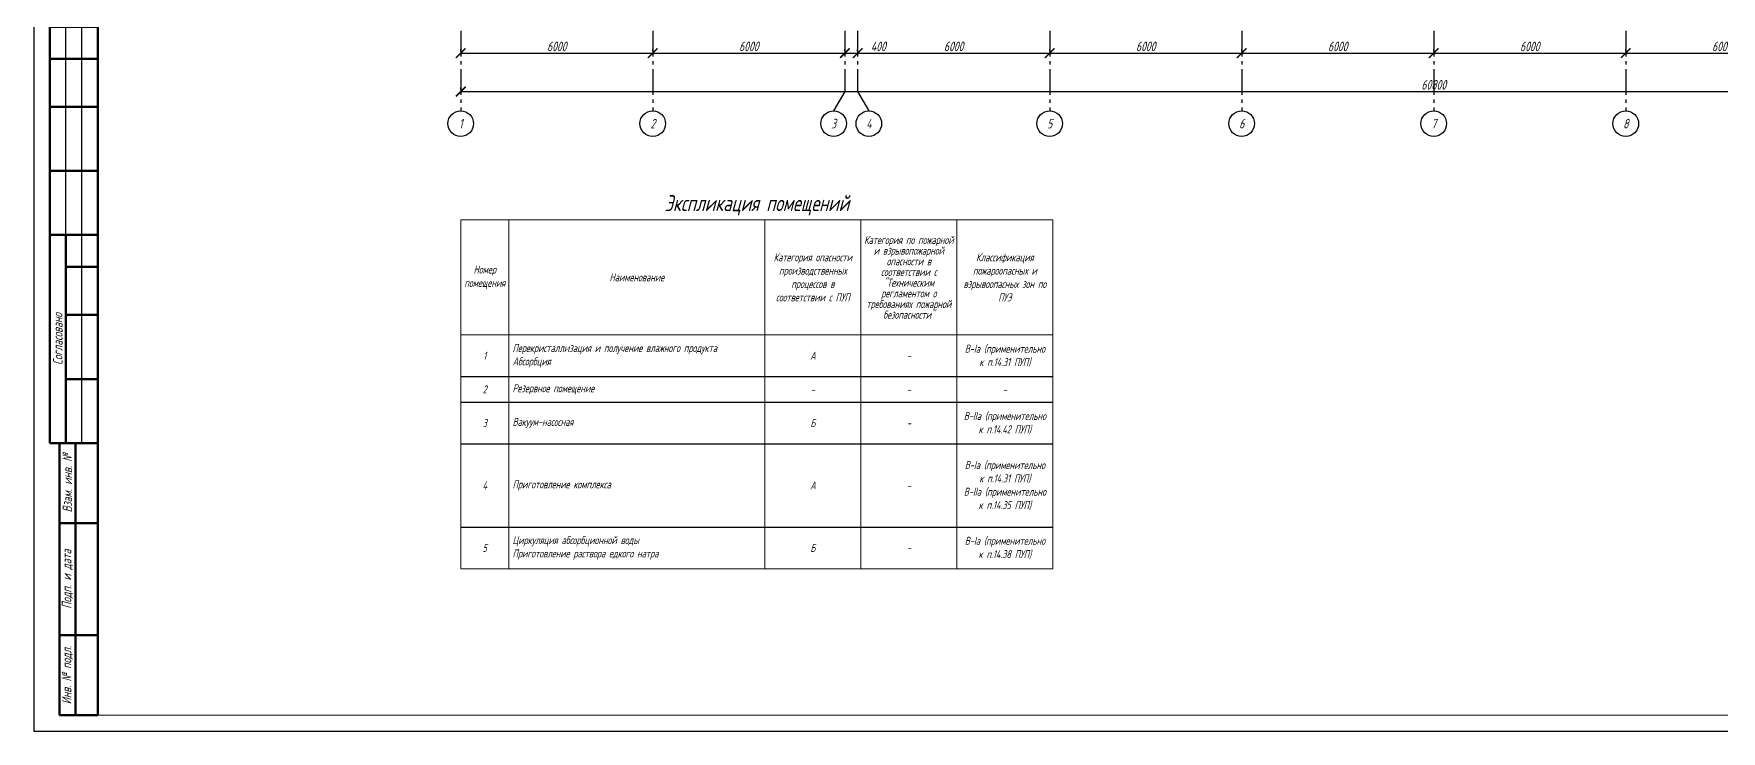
# Model space of a CAD drawing. Header units: millimetres. Extents: x -14296 to 10264, y -13087 to -5602.
# Drawn here: x -3564 to -3036, y -13087 to -12869 of the extents above; entities that cross this region are included whole.
import ezdxf

# ---------------------------------------------------------------- set-up
doc = ezdxf.new("R2010")
doc.units = ezdxf.units.MM
doc.linetypes.add('gost6', pattern=[12, 8, -1.5, 1, -1.5])
doc.layers.get('Defpoints').update_dxf_attribs({"color": 33})
for name, color, linetype, lineweight in [('Осевая', 4, 'gost6', 25), ('Размерная', 4, 'Continuous', 25), ('Рамка толстая', 7, 'Continuous', 15), ('Рамка тонкая', 5, 'Continuous', 25), ('ТаБлица', 253, 'Continuous', 15), ('Текст', 7, 'Continuous', 20), ('Штампы', 252, 'Continuous', 25)]:
    doc.layers.add(name, color=color, linetype=linetype, lineweight=lineweight)
doc.styles.add('gost shx', font='gost.shx', dxfattribs={"oblique": 15})
doc.styles.add('Simplex', font='simplex.shx', dxfattribs={"width": 0.7, "oblique": 15})
doc.dimstyles.new('ISO-25', dxfattribs={"dimtxt": 3, "dimasz": 2.5, "dimexe": 1.25, "dimexo": 0.625, "dimtad": 1, "dimtxsty": 'gost shx', "dimcen": 2.5, "dimclrt": 2, "dimadec": 0, "dimazin": 0, "dimtfac": 1, "dimtmove": 0, "dimatfit": 3, "dimfxl": 1, "dimarcsym": 0})

# ---------------------------------------------------------------- blocks, each defined once
blk = doc.blocks.new('_ArchTick')
at = {"color": 0, "const_width": 0.15}
blk.add_lwpolyline([(-0.5, -0.5), (0.5, 0.5)], dxfattribs=at)
blk = doc.blocks.new('*D865')
at = {"layer": 'Defpoints', "color": 0, "lineweight": 15, "transparency": 16777216}
for p in [(-3430.31, -12874.97), (-3370.31, -12874.97), (-3370.31, -12874.97)]:
    blk.add_point(p, dxfattribs=at)
at = {"layer": 'Размерная', "color": 0, "lineweight": -2, "transparency": 16777216}
for p, q in [((-3430.31, -12874.35), (-3430.31, -12873.72)), ((-3370.31, -12874.35), (-3370.31, -12873.72)), ((-3430.31, -12874.97), (-3370.31, -12874.97))]:
    blk.add_line(p, q, dxfattribs=at)
at = {"layer": 'Размерная', "color": 0, "lineweight": -2, "transparency": 16777216, "xscale": 3, "yscale": 3, "zscale": 3, "rotation": 180}
blk.add_blockref('_ArchTick', (-3430.31, -12874.97), dxfattribs=at)
at = {"layer": 'Размерная', "color": 0, "lineweight": -2, "transparency": 16777216, "xscale": 3, "yscale": 3, "zscale": 3}
blk.add_blockref('_ArchTick', (-3370.31, -12874.97), dxfattribs=at)
at = {"layer": 'Размерная', "color": 2, "transparency": 16777216, "insert": (-3400.31, -12872.85), "char_height": 3, "attachment_point": 5, "style": 'Simplex'}
blk.add_mtext('6000', dxfattribs=at)
blk = doc.blocks.new('*D866')
at = {"layer": 'Defpoints', "color": 0, "lineweight": 15, "transparency": 16777216}
for p in [(-3430.31, -12886.97), (-2822.31, -12886.97), (-2822.31, -12886.97)]:
    blk.add_point(p, dxfattribs=at)
at = {"layer": 'Размерная', "color": 0, "lineweight": -2, "transparency": 16777216}
for p, q in [((-3430.31, -12886.35), (-3430.31, -12885.72)), ((-3430.31, -12886.97), (-2822.31, -12886.97)), ((-2822.31, -12886.35), (-2822.31, -12885.72))]:
    blk.add_line(p, q, dxfattribs=at)
at = {"layer": 'Размерная', "color": 0, "lineweight": -2, "transparency": 16777216, "xscale": 3, "yscale": 3, "zscale": 3, "rotation": 180}
blk.add_blockref('_ArchTick', (-3430.31, -12886.97), dxfattribs=at)
at = {"layer": 'Размерная', "color": 0, "lineweight": -2, "transparency": 16777216, "xscale": 3, "yscale": 3, "zscale": 3}
blk.add_blockref('_ArchTick', (-2822.31, -12886.97), dxfattribs=at)
at = {"layer": 'Размерная', "color": 2, "transparency": 16777216, "insert": (-3126.31, -12884.85), "char_height": 3, "attachment_point": 5, "style": 'Simplex'}
blk.add_mtext('60800', dxfattribs=at)
blk = doc.blocks.new('*D867')
at = {"layer": 'Defpoints', "color": 0, "lineweight": 15, "transparency": 16777216}
for p in [(-3370.31, -12874.97), (-3310.31, -12874.97), (-3310.31, -12874.97)]:
    blk.add_point(p, dxfattribs=at)
at = {"layer": 'Размерная', "color": 0, "lineweight": -2, "transparency": 16777216}
for p, q in [((-3370.31, -12874.35), (-3370.31, -12873.72)), ((-3310.31, -12874.35), (-3310.31, -12873.72)), ((-3370.31, -12874.97), (-3310.31, -12874.97))]:
    blk.add_line(p, q, dxfattribs=at)
at = {"layer": 'Размерная', "color": 0, "lineweight": -2, "transparency": 16777216, "xscale": 3, "yscale": 3, "zscale": 3, "rotation": 180}
blk.add_blockref('_ArchTick', (-3370.31, -12874.97), dxfattribs=at)
at = {"layer": 'Размерная', "color": 0, "lineweight": -2, "transparency": 16777216, "xscale": 3, "yscale": 3, "zscale": 3}
blk.add_blockref('_ArchTick', (-3310.31, -12874.97), dxfattribs=at)
at = {"layer": 'Размерная', "color": 2, "transparency": 16777216, "insert": (-3340.31, -12872.85), "char_height": 3, "attachment_point": 5, "style": 'Simplex'}
blk.add_mtext('6000', dxfattribs=at)
blk = doc.blocks.new('*D868')
at = {"layer": 'Defpoints', "color": 0, "lineweight": 15, "transparency": 16777216}
for p in [(-3310.31, -12874.97), (-3306.31, -12874.97), (-3306.31, -12874.97)]:
    blk.add_point(p, dxfattribs=at)
at = {"layer": 'Размерная', "color": 0, "lineweight": -2, "transparency": 16777216}
for p, q in [((-3310.31, -12874.35), (-3310.31, -12873.72)), ((-3306.31, -12874.35), (-3306.31, -12873.72)), ((-3310.31, -12874.97), (-3306.31, -12874.97)), ((-3306.31, -12874.97), (-3296.38, -12874.97))]:
    blk.add_line(p, q, dxfattribs=at)
at = {"layer": 'Размерная', "color": 0, "lineweight": -2, "transparency": 16777216, "xscale": 3, "yscale": 3, "zscale": 3, "rotation": 180}
blk.add_blockref('_ArchTick', (-3310.31, -12874.97), dxfattribs=at)
at = {"layer": 'Размерная', "color": 0, "lineweight": -2, "transparency": 16777216, "xscale": 3, "yscale": 3, "zscale": 3}
blk.add_blockref('_ArchTick', (-3306.31, -12874.97), dxfattribs=at)
at = {"layer": 'Размерная', "color": 2, "transparency": 16777216, "insert": (-3299.84, -12872.85), "char_height": 3, "attachment_point": 5, "style": 'Simplex'}
blk.add_mtext('400', dxfattribs=at)
blk = doc.blocks.new('*D869')
at = {"layer": 'Defpoints', "color": 0, "lineweight": 15, "transparency": 16777216}
for p in [(-3306.31, -12874.97), (-3246.31, -12874.97), (-3246.31, -12874.97)]:
    blk.add_point(p, dxfattribs=at)
at = {"layer": 'Размерная', "color": 0, "lineweight": -2, "transparency": 16777216}
for p, q in [((-3306.31, -12874.35), (-3306.31, -12873.72)), ((-3246.31, -12874.35), (-3246.31, -12873.72)), ((-3306.31, -12874.97), (-3246.31, -12874.97))]:
    blk.add_line(p, q, dxfattribs=at)
at = {"layer": 'Размерная', "color": 0, "lineweight": -2, "transparency": 16777216, "xscale": 3, "yscale": 3, "zscale": 3, "rotation": 180}
blk.add_blockref('_ArchTick', (-3306.31, -12874.97), dxfattribs=at)
at = {"layer": 'Размерная', "color": 0, "lineweight": -2, "transparency": 16777216, "xscale": 3, "yscale": 3, "zscale": 3}
blk.add_blockref('_ArchTick', (-3246.31, -12874.97), dxfattribs=at)
at = {"layer": 'Размерная', "color": 2, "transparency": 16777216, "insert": (-3276.31, -12872.85), "char_height": 3, "attachment_point": 5, "style": 'Simplex'}
blk.add_mtext('6000', dxfattribs=at)
blk = doc.blocks.new('*D870')
at = {"layer": 'Defpoints', "color": 0, "lineweight": 15, "transparency": 16777216}
for p in [(-3246.31, -12874.97), (-3186.31, -12874.97), (-3186.31, -12874.97)]:
    blk.add_point(p, dxfattribs=at)
at = {"layer": 'Размерная', "color": 0, "lineweight": -2, "transparency": 16777216}
for p, q in [((-3246.31, -12874.35), (-3246.31, -12873.72)), ((-3186.31, -12874.35), (-3186.31, -12873.72)), ((-3246.31, -12874.97), (-3186.31, -12874.97))]:
    blk.add_line(p, q, dxfattribs=at)
at = {"layer": 'Размерная', "color": 0, "lineweight": -2, "transparency": 16777216, "xscale": 3, "yscale": 3, "zscale": 3, "rotation": 180}
blk.add_blockref('_ArchTick', (-3246.31, -12874.97), dxfattribs=at)
at = {"layer": 'Размерная', "color": 0, "lineweight": -2, "transparency": 16777216, "xscale": 3, "yscale": 3, "zscale": 3}
blk.add_blockref('_ArchTick', (-3186.31, -12874.97), dxfattribs=at)
at = {"layer": 'Размерная', "color": 2, "transparency": 16777216, "insert": (-3216.31, -12872.85), "char_height": 3, "attachment_point": 5, "style": 'Simplex'}
blk.add_mtext('6000', dxfattribs=at)
blk = doc.blocks.new('*D871')
at = {"layer": 'Defpoints', "color": 0, "lineweight": 15, "transparency": 16777216}
for p in [(-3186.31, -12874.97), (-3126.31, -12874.97), (-3126.31, -12874.97)]:
    blk.add_point(p, dxfattribs=at)
at = {"layer": 'Размерная', "color": 0, "lineweight": -2, "transparency": 16777216}
for p, q in [((-3186.31, -12874.35), (-3186.31, -12873.72)), ((-3126.31, -12874.35), (-3126.31, -12873.72)), ((-3186.31, -12874.97), (-3126.31, -12874.97))]:
    blk.add_line(p, q, dxfattribs=at)
at = {"layer": 'Размерная', "color": 0, "lineweight": -2, "transparency": 16777216, "xscale": 3, "yscale": 3, "zscale": 3, "rotation": 180}
blk.add_blockref('_ArchTick', (-3186.31, -12874.97), dxfattribs=at)
at = {"layer": 'Размерная', "color": 0, "lineweight": -2, "transparency": 16777216, "xscale": 3, "yscale": 3, "zscale": 3}
blk.add_blockref('_ArchTick', (-3126.31, -12874.97), dxfattribs=at)
at = {"layer": 'Размерная', "color": 2, "transparency": 16777216, "insert": (-3156.31, -12872.85), "char_height": 3, "attachment_point": 5, "style": 'Simplex'}
blk.add_mtext('6000', dxfattribs=at)
blk = doc.blocks.new('*D872')
at = {"layer": 'Defpoints', "color": 0, "lineweight": 15, "transparency": 16777216}
for p in [(-3126.31, -12874.97), (-3066.31, -12874.97), (-3066.31, -12874.97)]:
    blk.add_point(p, dxfattribs=at)
at = {"layer": 'Размерная', "color": 0, "lineweight": -2, "transparency": 16777216}
for p, q in [((-3126.31, -12874.35), (-3126.31, -12873.72)), ((-3066.31, -12874.35), (-3066.31, -12873.72)), ((-3126.31, -12874.97), (-3066.31, -12874.97))]:
    blk.add_line(p, q, dxfattribs=at)
at = {"layer": 'Размерная', "color": 0, "lineweight": -2, "transparency": 16777216, "xscale": 3, "yscale": 3, "zscale": 3, "rotation": 180}
blk.add_blockref('_ArchTick', (-3126.31, -12874.97), dxfattribs=at)
at = {"layer": 'Размерная', "color": 0, "lineweight": -2, "transparency": 16777216, "xscale": 3, "yscale": 3, "zscale": 3}
blk.add_blockref('_ArchTick', (-3066.31, -12874.97), dxfattribs=at)
at = {"layer": 'Размерная', "color": 2, "transparency": 16777216, "insert": (-3096.31, -12872.85), "char_height": 3, "attachment_point": 5, "style": 'Simplex'}
blk.add_mtext('6000', dxfattribs=at)
blk = doc.blocks.new('*D873')
at = {"layer": 'Defpoints', "color": 0, "lineweight": 15, "transparency": 16777216}
for p in [(-3066.31, -12874.97), (-3006.31, -12874.97), (-3006.31, -12874.97)]:
    blk.add_point(p, dxfattribs=at)
at = {"layer": 'Размерная', "color": 0, "lineweight": -2, "transparency": 16777216}
for p, q in [((-3066.31, -12874.35), (-3066.31, -12873.72)), ((-3006.31, -12874.35), (-3006.31, -12873.72)), ((-3066.31, -12874.97), (-3006.31, -12874.97))]:
    blk.add_line(p, q, dxfattribs=at)
at = {"layer": 'Размерная', "color": 0, "lineweight": -2, "transparency": 16777216, "xscale": 3, "yscale": 3, "zscale": 3, "rotation": 180}
blk.add_blockref('_ArchTick', (-3066.31, -12874.97), dxfattribs=at)
at = {"layer": 'Размерная', "color": 0, "lineweight": -2, "transparency": 16777216, "xscale": 3, "yscale": 3, "zscale": 3}
blk.add_blockref('_ArchTick', (-3006.31, -12874.97), dxfattribs=at)
at = {"layer": 'Размерная', "color": 2, "transparency": 16777216, "insert": (-3036.31, -12872.85), "char_height": 3, "attachment_point": 5, "style": 'Simplex'}
blk.add_mtext('6000', dxfattribs=at)
blk = doc.blocks.new('A$C551E481E')
at = {"layer": 'Рамка толстая'}
for p, q in [((20, 589), (20, 5)), ((20, 5), (836, 5))]:
    blk.add_line(p, q, dxfattribs=at)
at = {"layer": 'Рамка тонкая'}
for p, q in [((0, 594), (0, 0)), ((0, 0), (841, 0))]:
    blk.add_line(p, q, dxfattribs=at)
blk = doc.blocks.new('*T1020')
at = {"layer": 'Штампы', "color": 0, "linetype": 'ByBlock', "lineweight": 60, "transparency": 16777216}
for p, q in [((0, 0), (0, 130)), ((0, 130), (15, 130)), ((15, 0), (15, 130)), ((0, 120), (15, 120)), ((0, 105), (15, 105)), ((0, 85), (15, 85)), ((0, 65), (15, 65)), ((5, 0), (5, 65)), ((5, 55), (15, 55)), ((5, 40), (15, 40)), ((5, 20), (15, 20)), ((0, 0), (15, 0))]:
    blk.add_line(p, q, dxfattribs=at)
at = {"layer": 'Штампы', "color": 5, "linetype": 'ByBlock', "lineweight": 25, "transparency": 16777216}
for p, q in [((5, 65), (5, 130)), ((10, 0), (10, 130))]:
    blk.add_line(p, q, dxfattribs=at)
at = {"layer": 'Штампы', "color": 2, "transparency": 16777216, "insert": (2.5, 32.5), "char_height": 3, "width": 61, "attachment_point": 5, "rotation": 90, "style": 'Simplex'}
blk.add_mtext('Согласовано', dxfattribs=at)
blk = doc.blocks.new('*T1021')
at = {"layer": 'Штампы', "color": 0, "linetype": 'ByBlock', "lineweight": 60, "transparency": 16777216}
for p, q in [((0, 0), (0, 85)), ((0, 85), (12, 85)), ((5, 0), (5, 85)), ((12, 0), (12, 85)), ((0, 60), (12, 60)), ((0, 25), (12, 25)), ((0, 0), (12, 0))]:
    blk.add_line(p, q, dxfattribs=at)
at = {"layer": 'Штампы', "color": 2, "transparency": 16777216, "char_height": 3, "attachment_point": 5, "rotation": 90, "style": 'Simplex'}
for s, insert, width in [('Взам. инв. {\\Fgost|c204;№}', (2.5, 72.5), 25), ('Подп. и дата', (2.5, 42.5), 35), ('Инв. {\\Fgost|c204;№} подл.', (2.5, 12.5), 25)]:
    blk.add_mtext(s, dxfattribs=dict(at, insert=insert, width=width))

msp = doc.modelspace()

# ---------------------------------------------------------------- linework, layer by layer
at = {"layer": 'Осевая'}
for p, q in [((-3430.30898, -12807.97393), (-3430.30898, -12892.97393)), ((-3370.30898, -12807.97393), (-3370.30898, -12892.97393)), ((-3310.30898, -12807.97393), (-3310.30898, -12886.97393)), ((-3306.30898, -12807.97393), (-3306.30898, -12886.97393)), ((-3246.30898, -12807.97393), (-3246.30898, -12892.97393)), ((-3186.30898, -12807.97393), (-3186.30898, -12892.97393)), ((-3126.30898, -12807.97393), (-3126.30898, -12892.97393)), ((-3066.30898, -12807.97393), (-3066.30898, -12892.97393)), ((-3310.30898, -12886.97393), (-3313.80898, -12892.97393)), ((-3306.30898, -12886.97393), (-3302.80898, -12892.97393))]:
    msp.add_line(p, q, dxfattribs=at)
at = {"layer": 'Рамка тонкая'}
for p, q in [((-3430.30898, -12975.97393), (-3245.30898, -12975.97393)), ((-3430.30898, -12983.97393), (-3245.30898, -12983.97393)), ((-3430.30898, -12996.97393), (-3245.30898, -12996.97393)), ((-3430.30898, -13022.97393), (-3245.30898, -13022.97393))]:
    msp.add_line(p, q, dxfattribs=at)
for centre in [(-3430.30898, -12896.97393), (-3370.30898, -12896.97393), (-3313.80898, -12896.97393), (-3302.80898, -12896.97393), (-3246.30898, -12896.97393), (-3186.30898, -12896.97393), (-3126.30898, -12896.97393), (-3066.30898, -12896.97393)]:
    msp.add_circle(centre, 4, dxfattribs=at)
at = {"layer": 'ТаБлица'}
for p, q in [((-3430.30898, -12926.97393), (-3245.30898, -12926.97393)), ((-3430.30898, -12926.97393), (-3430.30898, -13035.97393)), ((-3415.30898, -12926.97393), (-3415.30898, -13035.97393)), ((-3335.30898, -12926.97393), (-3335.30898, -13035.97393)), ((-3305.30898, -12926.97393), (-3305.30898, -13035.97393)), ((-3275.30898, -12926.97393), (-3275.30898, -13035.97393)), ((-3245.30898, -13035.97393), (-3245.30898, -12926.97393)), ((-3430.30898, -12962.97393), (-3245.30898, -12962.97393)), ((-3430.30898, -13035.97393), (-3245.30898, -13035.97393))]:
    msp.add_line(p, q, dxfattribs=at)
at = {"layer": 'Штампы', "lineweight": 60}
msp.add_line((-3543.71622, -13026.74065), (-3543.71622, -13081.74065), dxfattribs=at)

# ---------------------------------------------------------------- block references
for name, p in [('A$C551E481E', (-3563.71622, -13086.74065)), ('*T1020', (-3558.71622, -12996.74065)), ('*T1021', (-3555.71622, -13081.74065))]:
    msp.add_blockref(name, p)

# ---------------------------------------------------------------- texts
at = {"layer": 'Текст', "style": 'Simplex'}
for s, insert, char_height, width, attachment_point in [('1', (-3430.30898, -12896.97393), 3, 10, 5), ('2', (-3370.30898, -12896.97393), 3, 10, 5), ('3', (-3313.80898, -12896.97393), 3, 10, 5), ('4', (-3302.80898, -12896.97393), 3, 10, 5), ('5', (-3246.30898, -12896.97393), 3, 10, 5), ('6', (-3186.30898, -12896.97393), 3, 10, 5), ('7', (-3126.30898, -12896.97393), 3, 10, 5), ('8', (-3066.30898, -12896.97393), 3, 10, 5), ('{\\W0.7;Категория опасности производственных процессов в соответствии с ПУП}', (-3320.30898, -12944.97393), 2.5, 30, 5), ('Классификация пожароопасных и взрывоопасных зон по ПУЭ', (-3260.30898, -12944.97393), 2.5, 30, 5), ('Номер помещения', (-3422.80898, -12944.97393), 2.5, 15, 5), ('Наименование', (-3375.30898, -12944.97393), 2.5, 80, 5), ('{\\Q15;1}', (-3422.80898, -12969.47393), 2.5, 15, 5), (' Перекристаллизация и получение влажного продукта\\P Абсорбция', (-3415.30898, -12969.47393), 2.5, 80, 4), ('А', (-3320.30898, -12969.47393), 2.5, 30, 5), ('{\\Q15;-}', (-3290.30898, -12969.47393), 2.5, 30, 5), ('{\\W0.6;В-Iа (применительно\\Pк п.14.31 ПУП)}', (-3260.30898, -12969.47393), 2.5, 30, 5), ('{\\Q15;2}', (-3422.80898, -12979.97393), 2.5, 15, 5), (' Резервное помещение', (-3415.30898, -12979.97393), 2.5, 80, 4), ('{\\Q15;-}', (-3320.30898, -12979.97393), 2.5, 30, 5), ('{\\Q15;-}', (-3290.30898, -12979.97393), 2.5, 30, 5), ('{\\Q15;-}', (-3260.30898, -12979.97393), 2.5, 30, 5), ('3', (-3422.80898, -12990.47393), 2.5, 15, 5), (' Вакуум-насосная', (-3415.30898, -12990.47393), 2.5, 80, 4), ('{\\Q15;Б}', (-3320.30898, -12990.47393), 2.5, 30, 5), ('{\\Q15;-}', (-3290.30898, -12990.47393), 2.5, 30, 5), ('{\\W0.6;В-IIа (применительно\\Pк п.14.42 ПУП)}', (-3260.30898, -12990.47393), 2.5, 30, 5), ('{\\W0.6;В-Iа (применительно\\Pк п.14.31 ПУП)\\PВ-IIа (применительно\\Pк п.14.35 ПУП)}', (-3260.30898, -13009.97393), 2.5, 30, 5), ('{\\Q15;4}', (-3422.80898, -13009.97393), 2.5, 15, 5), (' Приготовление комплекса', (-3415.30898, -13009.97393), 2.5, 80, 4), ('{\\Q15;А}', (-3320.30898, -13009.97393), 2.5, 30, 5), ('{\\Q15;-}', (-3290.30898, -13009.97393), 2.5, 30, 5), (' Циркуляция абсорбционной воды\\P Приготовление раствора едкого натра', (-3415.30898, -13029.47393), 2.5, 80, 4), ('{\\W0.6;В-Iа (применительно\\Pк п.14.38 ПУП)}', (-3260.30898, -13029.47393), 2.5, 30, 5), ('{\\Q15;5}', (-3422.80898, -13029.47393), 2.5, 15, 5), ('{\\Q15;Б}', (-3320.30898, -13029.47393), 2.5, 30, 5), ('{\\Q15;-}', (-3290.30898, -13029.47393), 2.5, 30, 5)]:
    msp.add_mtext(s, dxfattribs=dict(at, insert=insert, char_height=char_height, width=width, attachment_point=attachment_point))
at = {"layer": 'Текст', "lineweight": 35, "insert": (-3337.80898, -12922.47393), "char_height": 5, "width": 185, "attachment_point": 5, "style": 'Simplex'}
msp.add_mtext('Экспликация помещений', dxfattribs=at)
at = {"layer": 'Текст', "insert": (-3290.30898, -12944.97393), "char_height": 2.5, "width": 30, "attachment_point": 5, "line_spacing_factor": 0.8, "style": 'Simplex'}
msp.add_mtext('{\\W0.7;Категория по пожарной и взрывопожарной опасности в соответствии с "Техническим регламентом о требованиях пожарной безопасности"}', dxfattribs=at)

# ---------------------------------------------------------------- dimensions: what is measured, and where the dimension line sits
at = {"layer": 'Размерная'}
for base, p1, p2, override, picture, middle in [((-3370.30898, -12874.97393), (-3430.30898, -12874.97393), (-3370.30898, -12874.97393), {"dimtxt": 3, "dimasz": 3, "dimlfac": 100, "dimrnd": 500, "dimtxsty": 'Simplex', "dimblk1": 'ArchTick', "dimblk2": 'ArchTick', "dimsah": 1}, '*D865', (-3400.30898, -12872.84893)), ((-3310.30898, -12874.97393), (-3370.30898, -12874.97393), (-3310.30898, -12874.97393), {"dimtxt": 3, "dimasz": 3, "dimlfac": 100, "dimrnd": 500, "dimtxsty": 'Simplex', "dimblk1": 'ArchTick', "dimblk2": 'ArchTick', "dimsah": 1}, '*D867', (-3340.30898, -12872.84893)), ((-3306.30898, -12874.97393), (-3310.30898, -12874.97393), (-3306.30898, -12874.97393), {"dimtxt": 3, "dimasz": 3, "dimlfac": 100, "dimrnd": 100, "dimtxsty": 'Simplex', "dimblk1": 'ArchTick', "dimblk2": 'ArchTick', "dimsah": 1}, '*D868', (-3299.84259, -12872.84893)), ((-3246.30898, -12874.97393), (-3306.30898, -12874.97393), (-3246.30898, -12874.97393), {"dimtxt": 3, "dimasz": 3, "dimlfac": 100, "dimrnd": 500, "dimtxsty": 'Simplex', "dimblk1": 'ArchTick', "dimblk2": 'ArchTick', "dimsah": 1}, '*D869', (-3276.30898, -12872.84893)), ((-3186.30898, -12874.97393), (-3246.30898, -12874.97393), (-3186.30898, -12874.97393), {"dimtxt": 3, "dimasz": 3, "dimlfac": 100, "dimrnd": 500, "dimtxsty": 'Simplex', "dimblk1": 'ArchTick', "dimblk2": 'ArchTick', "dimsah": 1}, '*D870', (-3216.30898, -12872.84893)), ((-3126.30898, -12874.97393), (-3186.30898, -12874.97393), (-3126.30898, -12874.97393), {"dimtxt": 3, "dimasz": 3, "dimlfac": 100, "dimrnd": 500, "dimtxsty": 'Simplex', "dimblk1": 'ArchTick', "dimblk2": 'ArchTick', "dimsah": 1}, '*D871', (-3156.30898, -12872.84893)), ((-3066.30898, -12874.97393), (-3126.30898, -12874.97393), (-3066.30898, -12874.97393), {"dimtxt": 3, "dimasz": 3, "dimlfac": 100, "dimrnd": 500, "dimtxsty": 'Simplex', "dimblk1": 'ArchTick', "dimblk2": 'ArchTick', "dimsah": 1}, '*D872', (-3096.30898, -12872.84893)), ((-3006.30898, -12874.97393), (-3066.30898, -12874.97393), (-3006.30898, -12874.97393), {"dimtxt": 3, "dimasz": 3, "dimlfac": 100, "dimrnd": 500, "dimtxsty": 'Simplex', "dimblk1": 'ArchTick', "dimblk2": 'ArchTick', "dimsah": 1}, '*D873', (-3036.30898, -12872.84893)), ((-2822.30898, -12886.97393), (-3430.30898, -12886.97393), (-2822.30898, -12886.97393), {"dimtxt": 3, "dimasz": 3, "dimlfac": 100, "dimrnd": 100, "dimtxsty": 'Simplex', "dimblk1": 'ArchTick', "dimblk2": 'ArchTick', "dimsah": 1}, '*D866', (-3126.30898, -12884.84893))]:
    dim = msp.add_linear_dim(base=base, p1=p1, p2=p2, dimstyle='ISO-25', override=override, dxfattribs=at)
    dim.commit()
    dim.dimension.update_dxf_attribs({"geometry": picture, "text_midpoint": middle})

doc.saveas('drawing.dxf')
